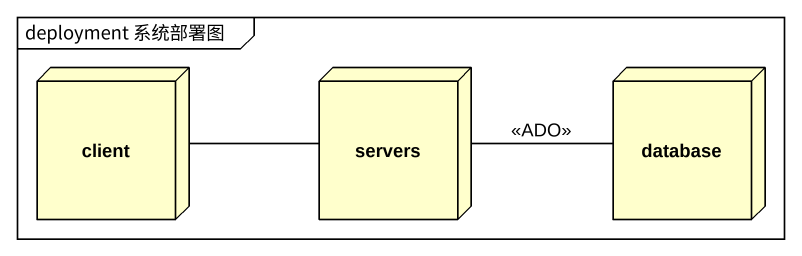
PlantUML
@startuml
mainframe deployment 系统部署图
node client
node servers
node "database" as database_
client -right- servers
servers -right- database_ : <<ADO>>
@enduml
